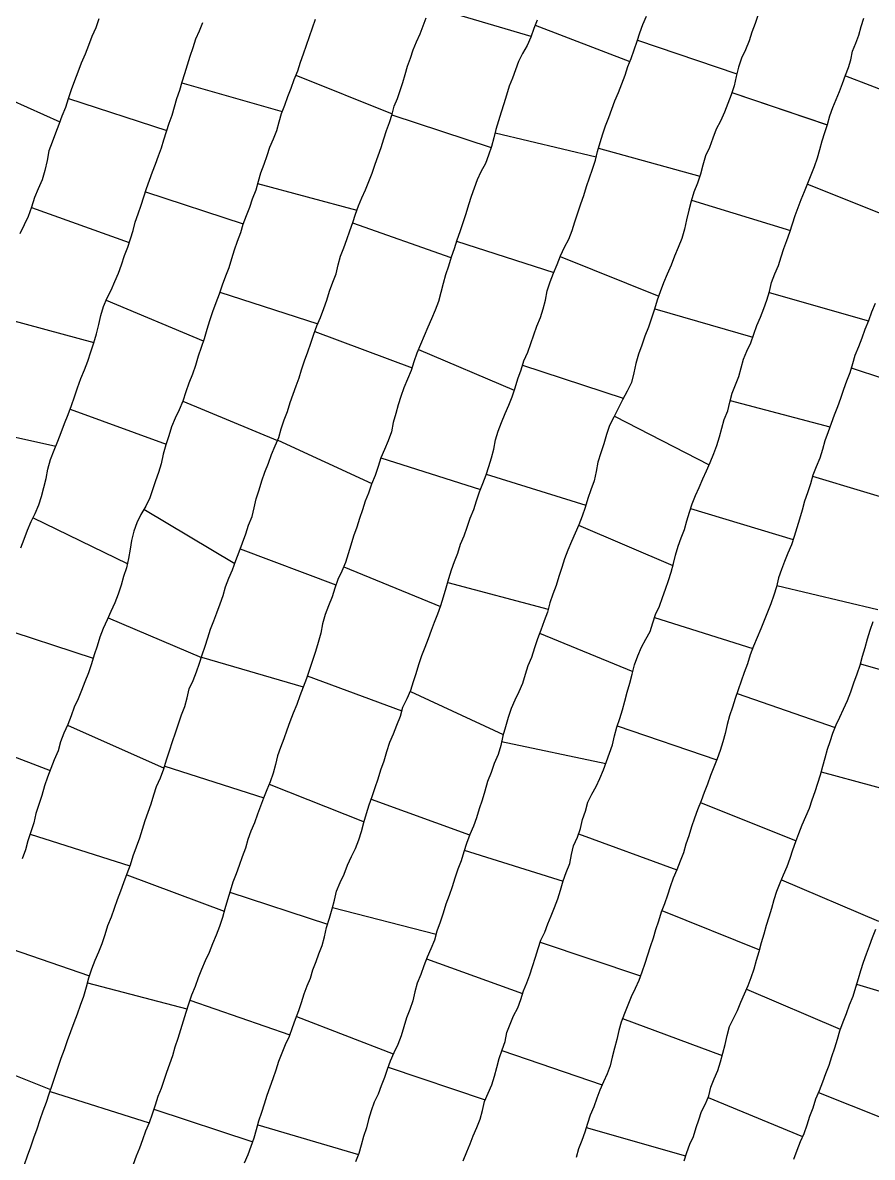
# Model space of a CAD drawing. Extents: x 703186 to 703989, y 1560402 to 1561368.
# Drawn here: x 703825.14 to 703862.04, y 1560532.48 to 1560581.78 of the extents above; entities that cross this region are included whole.
import ezdxf

# ---------------------------------------------------------------- set-up
doc = ezdxf.new("R2010")
doc.units = 0
doc.layers.add('10124_2002_REAL', color=30, linetype='Continuous')
doc.layers.add('AGROCAD PLL', color=7, linetype='Continuous')

msp = doc.modelspace()

# ---------------------------------------------------------------- linework, layer by layer
at = {"layer": '10124_2002_REAL'}
for points in [[(703825.2127, 1560532.1625), (703825.3441, 1560532.5497), (703825.4914, 1560532.9363), (703825.6188, 1560533.3219), (703825.7623, 1560533.7204), (703825.895, 1560534.1162), (703826.0255, 1560534.4984), (703826.1713, 1560534.8746), (703826.2967, 1560535.2425), (703826.4159, 1560535.6187), (703826.5445, 1560536.0108), (703826.6743, 1560536.3891), (703826.8103, 1560536.7789), (703826.9527, 1560537.1691), (703827.0876, 1560537.5587), (703827.2317, 1560537.9512), (703827.3738, 1560538.3322), (703827.5159, 1560538.706), (703827.6495, 1560539.0936), (703827.7924, 1560539.4857), (703827.9108, 1560539.8817), (703828.0154, 1560540.278), (703828.1427, 1560540.67), (703828.2892, 1560541.0451), (703828.4462, 1560541.4122), (703828.5925, 1560541.7708), (703828.7177, 1560542.1547), (703828.8391, 1560542.5541), (703828.9971, 1560542.9257), (703829.1278, 1560543.3025), (703829.2646, 1560543.6812), (703829.3975, 1560544.0541), (703829.5337, 1560544.4184), (703829.6785, 1560544.8037), (703829.8164, 1560545.1922), (703829.9393, 1560545.5827), (703830.079, 1560545.9708), (703830.2268, 1560546.3539), (703830.3446, 1560546.7336), (703830.4552, 1560547.1134), (703830.5894, 1560547.4812), (703830.7216, 1560547.8407), (703830.842, 1560548.223), (703830.9586, 1560548.5893), (703831.1185, 1560548.9626), (703831.2699, 1560549.3556), (703831.3932, 1560549.7422), (703831.5155, 1560550.1455), (703831.6437, 1560550.5404), (703831.7708, 1560550.9218), (703831.9045, 1560551.3073), (703832.0393, 1560551.6974), (703832.1834, 1560552.0624), (703832.286, 1560552.4401), (703832.3779, 1560552.8307), (703832.5395, 1560553.1902), (703832.6873, 1560553.5685), (703832.8247, 1560553.942), (703832.9329, 1560554.3146), (703833.0614, 1560554.6841), (703833.1817, 1560555.052), (703833.299, 1560555.4236), (703833.4387, 1560555.7875), (703833.5779, 1560556.142), (703833.7183, 1560556.5268), (703833.8445, 1560556.8927), (703833.955, 1560557.2597), (703834.096, 1560557.6405), (703834.2499, 1560558.0035), (703834.3918, 1560558.4035), (703834.5401, 1560558.7902), (703834.6846, 1560559.1735), (703834.8318, 1560559.5611), (703834.9532, 1560559.9426), (703835.0998, 1560560.3205), (703835.1956, 1560560.698), (703835.2786, 1560561.0936), (703835.4163, 1560561.4824), (703835.5271, 1560561.8689), (703835.6592, 1560562.2491), (703835.8113, 1560562.6323), (703835.9442, 1560563.0151), (703836.1031, 1560563.3904), (703836.271, 1560563.7566), (703836.365, 1560564.135), (703836.4971, 1560564.515), (703836.6461, 1560564.8768), (703836.758, 1560565.2698), (703836.8834, 1560565.6434), (703837.016, 1560566.0048), (703837.15, 1560566.3514), (703837.2456, 1560566.6976), (703837.3816, 1560567.0904), (703837.5246, 1560567.4742), (703837.6533, 1560567.8541), (703837.7868, 1560568.2377), (703837.9223, 1560568.6002), (703838.068, 1560568.9715), (703838.2182, 1560569.3611), (703838.3532, 1560569.722), (703838.465, 1560570.1169), (703838.6173, 1560570.5024), (703838.7487, 1560570.8683), (703838.8398, 1560571.2584), (703838.9466, 1560571.6343), (703839.0872, 1560571.9895), (703839.22, 1560572.3569), (703839.348, 1560572.7293), (703839.4759, 1560573.0935), (703839.5892, 1560573.4559), (703839.7274, 1560573.8132), (703839.8649, 1560574.1697), (703840.0273, 1560574.5173), (703840.1697, 1560574.8776), (703840.3183, 1560575.2417), (703840.4539, 1560575.6238), (703840.5797, 1560575.9962), (703840.7033, 1560576.3566), (703840.8248, 1560576.7252), (703840.9456, 1560577.0934), (703841.0663, 1560577.4451), (703841.1818, 1560577.7956), (703841.2761, 1560578.144), (703841.4135, 1560578.4842), (703841.5386, 1560578.8277), (703841.6512, 1560579.1842), (703841.7575, 1560579.5221), (703841.8476, 1560579.8865), (703841.9829, 1560580.2351), (703842.1053, 1560580.5913), (703842.2505, 1560580.9447), (703842.3967, 1560581.2861), (703842.533, 1560581.64), (703842.6687, 1560581.9951)], [(703834.7789, 1560532.245), (703834.9304, 1560532.5934), (703835.065, 1560532.9595), (703835.1878, 1560533.3226), (703835.2887, 1560533.6861), (703835.398, 1560534.0569), (703835.5229, 1560534.434), (703835.6443, 1560534.7957), (703835.7639, 1560535.1743), (703835.8897, 1560535.5372), (703836.0137, 1560535.9054), (703836.1447, 1560536.28), (703836.2672, 1560536.6561), (703836.4047, 1560537.0212), (703836.5589, 1560537.381), (703836.728, 1560537.737), (703836.8614, 1560538.1142), (703836.9931, 1560538.4869), (703837.1336, 1560538.8526), (703837.2527, 1560539.21), (703837.3583, 1560539.5885), (703837.4947, 1560539.9335), (703837.637, 1560540.2641), (703837.7474, 1560540.6238), (703837.88, 1560540.9799), (703838.0064, 1560541.3238), (703838.1425, 1560541.6759), (703838.2503, 1560542.0548), (703838.3394, 1560542.4675), (703838.4609, 1560542.8703), (703838.5805, 1560543.2741), (703838.6793, 1560543.6567), (703838.7762, 1560544.0354), (703838.9261, 1560544.4131), (703839.1022, 1560544.7854), (703839.254, 1560545.1761), (703839.4233, 1560545.5482), (703839.5961, 1560545.8979), (703839.7392, 1560546.2703), (703839.8536, 1560546.6411), (703839.9638, 1560547.0301), (703840.0763, 1560547.4115), (703840.1882, 1560547.7873), (703840.3234, 1560548.1599), (703840.4428, 1560548.5406), (703840.5722, 1560548.9212), (703840.6922, 1560549.3207), (703840.836, 1560549.6983), (703840.9569, 1560550.1102), (703841.0836, 1560550.5162), (703841.2432, 1560550.8805), (703841.3928, 1560551.2604), (703841.5469, 1560551.6414), (703841.6571, 1560552.0424), (703841.8347, 1560552.4107), (703842.0029, 1560552.7731), (703842.1167, 1560553.1461), (703842.2304, 1560553.504), (703842.3475, 1560553.8956), (703842.4825, 1560554.2789), (703842.6213, 1560554.6381), (703842.7593, 1560555.0183), (703842.902, 1560555.3868), (703843.0277, 1560555.7329), (703843.1756, 1560556.0881), (703843.3062, 1560556.4598), (703843.4227, 1560556.8373), (703843.5375, 1560557.224), (703843.6425, 1560557.6202), (703843.7605, 1560558.0105), (703843.8973, 1560558.3698), (703844.0384, 1560558.7346), (703844.1592, 1560559.1144), (703844.3086, 1560559.48), (703844.4424, 1560559.8567), (703844.5772, 1560560.2526), (703844.7354, 1560560.6185), (703844.8503, 1560561.0031), (703844.9831, 1560561.3911), (703845.1262, 1560561.7558), (703845.2651, 1560562.1254), (703845.3792, 1560562.4928), (703845.4946, 1560562.8736), (703845.601, 1560563.2419), (703845.6797, 1560563.6491), (703845.7919, 1560564.0317), (703845.937, 1560564.4116), (703846.0885, 1560564.8004), (703846.2532, 1560565.1557), (703846.3941, 1560565.526), (703846.5288, 1560565.9149), (703846.6483, 1560566.3084), (703846.7835, 1560566.6971), (703846.9118, 1560567.0877), (703847.0743, 1560567.4636), (703847.2143, 1560567.8403), (703847.3443, 1560568.2162), (703847.4766, 1560568.5919), (703847.6253, 1560568.9608), (703847.7433, 1560569.3414), (703847.8406, 1560569.7255), (703847.926, 1560570.1274), (703848.0524, 1560570.5214), (703848.1957, 1560570.8962), (703848.3482, 1560571.2752), (703848.5, 1560571.6527), (703848.6776, 1560572.0192), (703848.8573, 1560572.377), (703848.9985, 1560572.7521), (703849.1243, 1560573.1273), (703849.2504, 1560573.511), (703849.3747, 1560573.8992), (703849.5075, 1560574.2739), (703849.6332, 1560574.6523), (703849.7641, 1560575.0302), (703849.889, 1560575.4181), (703850.0167, 1560575.8064), (703850.1115, 1560576.1871), (703850.2162, 1560576.5697), (703850.3338, 1560576.9423), (703850.452, 1560577.2949), (703850.5901, 1560577.6592), (703850.724, 1560578.0124), (703850.8607, 1560578.3831), (703851.0198, 1560578.7499), (703851.1624, 1560579.1195), (703851.2992, 1560579.493), (703851.4263, 1560579.8707), (703851.5641, 1560580.2269), (703851.7016, 1560580.5916), (703851.8249, 1560580.9698), (703851.9488, 1560581.3337), (703852.0761, 1560581.7036), (703852.2276, 1560582.0637)], [(703857.0822, 1560582.1355), (703856.9506, 1560581.7469), (703856.8119, 1560581.367), (703856.6923, 1560580.988), (703856.5389, 1560580.6018), (703856.3636, 1560580.2348), (703856.2276, 1560579.8436), (703856.133, 1560579.4346), (703856.0431, 1560579.034), (703855.9128, 1560578.6477), (703855.7703, 1560578.2711), (703855.6238, 1560577.8842), (703855.4513, 1560577.5044), (703855.2549, 1560577.1468), (703855.1179, 1560576.759), (703854.97, 1560576.3561), (703854.8014, 1560575.9878), (703854.6798, 1560575.5905), (703854.5758, 1560575.1919), (703854.4448, 1560574.8026), (703854.2943, 1560574.4148), (703854.1728, 1560574.0208), (703854.0672, 1560573.629), (703853.9773, 1560573.2068), (703853.8863, 1560572.8036), (703853.7671, 1560572.3959), (703853.6067, 1560572.0086), (703853.4505, 1560571.6381), (703853.3107, 1560571.2361), (703853.1356, 1560570.8528), (703852.9744, 1560570.478), (703852.8322, 1560570.0827), (703852.6966, 1560569.7167), (703852.5851, 1560569.3325), (703852.4505, 1560568.933), (703852.3157, 1560568.5466), (703852.1588, 1560568.1638), (703852.0241, 1560567.7693), (703851.892, 1560567.3738), (703851.7725, 1560566.9761), (703851.6788, 1560566.5673), (703851.579, 1560566.1473), (703851.3966, 1560565.7619), (703851.1882, 1560565.3903), (703851.0081, 1560565.0077), (703850.8158, 1560564.6347), (703850.6239, 1560564.2699), (703850.497, 1560563.8777), (703850.3797, 1560563.4798), (703850.2426, 1560563.0875), (703850.125, 1560562.6802), (703850.0436, 1560562.2813), (703849.9601, 1560561.8709), (703849.8105, 1560561.4787), (703849.6787, 1560561.1066), (703849.562, 1560560.7053), (703849.4323, 1560560.3408), (703849.2913, 1560559.9622), (703849.136, 1560559.6009), (703848.9716, 1560559.2358), (703848.8176, 1560558.8583), (703848.6755, 1560558.4828), (703848.5544, 1560558.0985), (703848.4259, 1560557.7193), (703848.3155, 1560557.3282), (703848.1659, 1560556.9467), (703848.0397, 1560556.5699), (703847.9368, 1560556.1716), (703847.7827, 1560555.784), (703847.6505, 1560555.3896), (703847.4958, 1560555.0122), (703847.3712, 1560554.61), (703847.2421, 1560554.2017), (703847.085, 1560553.8346), (703846.9636, 1560553.4511), (703846.8467, 1560553.0646), (703846.6852, 1560552.7091), (703846.5181, 1560552.3467), (703846.352, 1560551.9782), (703846.224, 1560551.5864), (703846.1049, 1560551.1843), (703845.9924, 1560550.7867), (703845.9063, 1560550.3758), (703845.7849, 1560549.9797), (703845.6207, 1560549.5904), (703845.4852, 1560549.2012), (703845.3336, 1560548.8054), (703845.2181, 1560548.3845), (703845.0918, 1560547.9995), (703844.9594, 1560547.6238), (703844.8429, 1560547.2349), (703844.7203, 1560546.8667), (703844.555, 1560546.4994), (703844.4125, 1560546.1201), (703844.2969, 1560545.7514), (703844.1856, 1560545.3663), (703844.0401, 1560544.9978), (703843.9058, 1560544.6057), (703843.787, 1560544.2245), (703843.6667, 1560543.8516), (703843.523, 1560543.4749), (703843.4087, 1560543.0876), (703843.2686, 1560542.7024), (703843.1291, 1560542.3096), (703843.026, 1560541.9134), (703842.867, 1560541.5405), (703842.7013, 1560541.1762), (703842.5659, 1560540.7996), (703842.4272, 1560540.4222), (703842.2743, 1560540.049), (703842.1731, 1560539.6619), (703842.0784, 1560539.2727), (703841.9548, 1560538.903), (703841.8051, 1560538.5356), (703841.6918, 1560538.143), (703841.5711, 1560537.7629), (703841.4261, 1560537.3831), (703841.2535, 1560537.0243), (703841.0991, 1560536.6589), (703840.9744, 1560536.2883), (703840.8531, 1560535.9398), (703840.7108, 1560535.5862), (703840.5828, 1560535.2279), (703840.4105, 1560534.8771), (703840.279, 1560534.5028), (703840.1576, 1560534.1227), (703840.0727, 1560533.7577), (703839.9466, 1560533.3806), (703839.8464, 1560533.0017), (703839.7336, 1560532.6444), (703839.6004, 1560532.289)], [(703828.4514, 1560581.9387), (703828.311, 1560581.5601), (703828.1478, 1560581.1701), (703828.0014, 1560580.7799), (703827.8487, 1560580.4021), (703827.6867, 1560580.0237), (703827.54, 1560579.631), (703827.3894, 1560579.2472), (703827.2478, 1560578.8593), (703827.1215, 1560578.4696), (703826.9955, 1560578.0853), (703826.846, 1560577.7144), (703826.7124, 1560577.3524), (703826.5603, 1560576.9789), (703826.4195, 1560576.5912), (703826.2763, 1560576.2113), (703826.1967, 1560575.7826), (703826.096, 1560575.3601), (703825.9859, 1560574.9486), (703825.819, 1560574.5588), (703825.658, 1560574.177), (703825.5232, 1560573.7562), (703825.3782, 1560573.3537), (703825.2028, 1560572.9872), (703825.0135, 1560572.607)], [(703825.0543, 1560558.9568), (703825.2011, 1560559.3379), (703825.353, 1560559.7283), (703825.5157, 1560560.1004), (703825.6895, 1560560.4569), (703825.8454, 1560560.8237), (703825.9595, 1560561.1916), (703826.0607, 1560561.5813), (703826.1597, 1560561.9682), (703826.2274, 1560562.3785), (703826.3465, 1560562.7976), (703826.5008, 1560563.21), (703826.6648, 1560563.5954), (703826.8166, 1560563.976), (703826.9569, 1560564.3657), (703827.1193, 1560564.7526), (703827.2603, 1560565.1398), (703827.3945, 1560565.5156), (703827.5265, 1560565.9145), (703827.6701, 1560566.3171), (703827.8291, 1560566.6915), (703827.9735, 1560567.0754), (703828.0945, 1560567.4791), (703828.2296, 1560567.8685), (703828.3505, 1560568.2589), (703828.4466, 1560568.6612), (703828.5399, 1560569.0534), (703828.6558, 1560569.4498), (703828.8119, 1560569.8205), (703828.9872, 1560570.1615), (703829.1414, 1560570.527), (703829.2952, 1560570.8962), (703829.4369, 1560571.2611), (703829.568, 1560571.6558), (703829.7046, 1560572.0241), (703829.8228, 1560572.3792), (703829.9408, 1560572.7535), (703830.032, 1560573.1145), (703830.1564, 1560573.4682), (703830.2833, 1560573.8452), (703830.4037, 1560574.2053), (703830.5233, 1560574.5702), (703830.6436, 1560574.9395), (703830.776, 1560575.2896), (703830.908, 1560575.6343), (703831.0419, 1560575.9933), (703831.1648, 1560576.3461), (703831.276, 1560576.6918), (703831.3816, 1560577.0446), (703831.4961, 1560577.4147), (703831.6282, 1560577.7587), (703831.7338, 1560578.1251), (703831.8326, 1560578.486), (703831.9621, 1560578.844), (703832.0673, 1560579.2106), (703832.1803, 1560579.5757), (703832.3026, 1560579.9418), (703832.4175, 1560580.3204), (703832.5512, 1560580.6938), (703832.6673, 1560581.0686), (703832.8155, 1560581.4301), (703832.9674, 1560581.7916)], [(703837.8491, 1560581.9106), (703837.7105, 1560581.5354), (703837.5861, 1560581.1566), (703837.4491, 1560580.7801), (703837.3223, 1560580.4126), (703837.1935, 1560580.0405), (703837.0688, 1560579.6736), (703836.9177, 1560579.298), (703836.7881, 1560578.9245), (703836.644, 1560578.553), (703836.5049, 1560578.1807), (703836.3661, 1560577.8139), (703836.2656, 1560577.4515), (703836.1668, 1560577.0782), (703836.016, 1560576.7201), (703835.8658, 1560576.3544), (703835.7422, 1560575.9866), (703835.6113, 1560575.617), (703835.4697, 1560575.2391), (703835.3661, 1560574.8786), (703835.2628, 1560574.495), (703835.1114, 1560574.1155), (703834.985, 1560573.745), (703834.845, 1560573.3785), (703834.7058, 1560573.0122), (703834.594, 1560572.6505), (703834.4618, 1560572.2733), (703834.3277, 1560571.8967), (703834.2143, 1560571.5182), (703834.0908, 1560571.1298), (703833.9459, 1560570.7606), (703833.7978, 1560570.3701), (703833.6749, 1560569.9883), (703833.5357, 1560569.5989), (703833.3887, 1560569.2119), (703833.2475, 1560568.8191), (703833.1322, 1560568.442), (703833.0158, 1560568.0473), (703832.8933, 1560567.6682), (703832.7683, 1560567.2826), (703832.6496, 1560566.8888), (703832.5135, 1560566.501), (703832.3599, 1560566.1181), (703832.2276, 1560565.7354), (703832.1008, 1560565.3391), (703831.9436, 1560564.9615), (703831.7641, 1560564.5927), (703831.6065, 1560564.2131), (703831.4815, 1560563.8297), (703831.3557, 1560563.4374), (703831.2473, 1560563.033), (703831.1595, 1560562.6105), (703831.0351, 1560562.2298), (703830.9016, 1560561.8669), (703830.7827, 1560561.4735), (703830.6647, 1560561.1277), (703830.485, 1560560.7737), (703830.2655, 1560560.4066), (703830.0934, 1560560.0459), (703829.9688, 1560559.6833), (703829.8733, 1560559.2799), (703829.8081, 1560558.9016), (703829.7375, 1560558.4946), (703829.6426, 1560558.0956), (703829.5243, 1560557.7082), (703829.4132, 1560557.3327), (703829.2802, 1560556.9423), (703829.1484, 1560556.5654), (703828.9631, 1560556.1982), (703828.8045, 1560555.8252), (703828.6409, 1560555.4571), (703828.4947, 1560555.0822), (703828.3721, 1560554.6902), (703828.2489, 1560554.3095), (703828.125, 1560553.9162), (703827.9927, 1560553.5238), (703827.8456, 1560553.1421), (703827.6947, 1560552.7566), (703827.5469, 1560552.3932), (703827.3812, 1560552.031), (703827.2467, 1560551.6609), (703827.0988, 1560551.2857), (703826.9279, 1560550.9009), (703826.7882, 1560550.5323), (703826.68, 1560550.1353), (703826.5133, 1560549.7531), (703826.3636, 1560549.3706), (703826.2172, 1560549.0013), (703826.0924, 1560548.6122), (703825.974, 1560548.2056), (703825.8407, 1560547.8107), (703825.7174, 1560547.4162), (703825.6258, 1560547.0167), (703825.4974, 1560546.6197), (703825.3708, 1560546.224), (703825.2562, 1560545.8321), (703825.1147, 1560545.4469)], [(703847.4792, 1560581.8889), (703847.3392, 1560581.5231), (703847.2033, 1560581.148), (703847.0489, 1560580.7894), (703846.8487, 1560580.4445), (703846.6777, 1560580.0934), (703846.5418, 1560579.7331), (703846.4118, 1560579.3715), (703846.2701, 1560579.0133), (703846.1498, 1560578.6319), (703846.0314, 1560578.2574), (703845.9232, 1560577.8833), (703845.8005, 1560577.5112), (703845.6966, 1560577.1386), (703845.6091, 1560576.7694), (703845.5019, 1560576.3961), (703845.3776, 1560576.0203), (703845.2337, 1560575.6522), (703845.0384, 1560575.2979), (703844.8807, 1560574.9519), (703844.754, 1560574.5922), (703844.6174, 1560574.2256), (703844.4959, 1560573.8584), (703844.3937, 1560573.4727), (703844.2604, 1560573.0772), (703844.1271, 1560572.6869), (703843.9966, 1560572.3232), (703843.8761, 1560571.9483), (703843.7425, 1560571.5861), (703843.6272, 1560571.2013), (703843.5036, 1560570.8231), (703843.398, 1560570.4517), (703843.3074, 1560570.055), (703843.1991, 1560569.6592), (703843.0574, 1560569.2909), (703842.8943, 1560568.9165), (703842.7341, 1560568.5421), (703842.5792, 1560568.1732), (703842.4234, 1560567.799), (703842.2591, 1560567.4139), (703842.1317, 1560567.0411), (703842.009, 1560566.6587), (703841.8492, 1560566.2882), (703841.7005, 1560565.9141), (703841.5635, 1560565.542), (703841.4503, 1560565.1727), (703841.3407, 1560564.7934), (703841.2354, 1560564.4063), (703841.1537, 1560563.9984), (703841.0066, 1560563.61), (703840.8509, 1560563.2365), (703840.6958, 1560562.8725), (703840.5749, 1560562.4916), (703840.4426, 1560562.1092), (703840.2914, 1560561.7239), (703840.1602, 1560561.3415), (703840.021, 1560560.9817), (703839.8931, 1560560.615), (703839.7725, 1560560.2311), (703839.6495, 1560559.8518), (703839.5119, 1560559.4625), (703839.3857, 1560559.0793), (703839.2803, 1560558.6953), (703839.1565, 1560558.3154), (703839.005, 1560557.9443), (703838.8281, 1560557.582), (703838.6984, 1560557.2107), (703838.5743, 1560556.8299), (703838.425, 1560556.4405), (703838.2787, 1560556.063), (703838.1637, 1560555.6582), (703838.0882, 1560555.2497), (703837.9768, 1560554.8525), (703837.86, 1560554.4514), (703837.7306, 1560554.0585), (703837.6032, 1560553.6752), (703837.4597, 1560553.2886), (703837.3214, 1560552.9049), (703837.1716, 1560552.5234), (703837.0479, 1560552.1566), (703836.8937, 1560551.7826), (703836.7404, 1560551.4061), (703836.606, 1560551.043), (703836.4874, 1560550.6672), (703836.3427, 1560550.2908), (703836.2117, 1560549.9238), (703836.1167, 1560549.5408), (703836.017, 1560549.1623), (703835.8823, 1560548.7983), (703835.7416, 1560548.443), (703835.6033, 1560548.0831), (703835.4639, 1560547.7342), (703835.3334, 1560547.3813), (703835.2018, 1560547.0163), (703835.0462, 1560546.648), (703834.9234, 1560546.2888), (703834.8147, 1560545.9173), (703834.6707, 1560545.5408), (703834.5461, 1560545.159), (703834.4182, 1560544.7969), (703834.2674, 1560544.4264), (703834.1563, 1560544.0464), (703834.0318, 1560543.6649), (703833.9173, 1560543.2812), (703833.8134, 1560542.8939), (703833.6918, 1560542.5086), (703833.5475, 1560542.1303), (703833.3849, 1560541.7523), (703833.2348, 1560541.3776), (703833.062, 1560541.0105), (703832.9017, 1560540.6421), (703832.7627, 1560540.2711), (703832.628, 1560539.8942), (703832.4775, 1560539.5207), (703832.3446, 1560539.1391), (703832.2243, 1560538.7662), (703832.1033, 1560538.3916), (703831.9925, 1560538.0148), (703831.8761, 1560537.6445), (703831.7535, 1560537.2646), (703831.6431, 1560536.8883), (703831.5209, 1560536.5245), (703831.3899, 1560536.1659), (703831.2721, 1560535.8204), (703831.1533, 1560535.4662), (703831.0086, 1560535.1166), (703830.8943, 1560534.744), (703830.7684, 1560534.3591), (703830.6324, 1560533.9826), (703830.4745, 1560533.6118), (703830.3414, 1560533.2414), (703830.2067, 1560532.8791), (703830.0728, 1560532.523), (703829.9342, 1560532.1713)], [(703844.2707, 1560532.332), (703844.4293, 1560532.7102), (703844.5763, 1560533.0686), (703844.7057, 1560533.4143), (703844.8684, 1560533.7777), (703845.007, 1560534.1387), (703845.1046, 1560534.5158), (703845.2026, 1560534.9044), (703845.3565, 1560535.2689), (703845.5086, 1560535.6295), (703845.6357, 1560536.0021), (703845.7259, 1560536.3774), (703845.8273, 1560536.7656), (703845.9581, 1560537.1442), (703846.0925, 1560537.5106), (703846.1702, 1560537.9035), (703846.3048, 1560538.2634), (703846.4608, 1560538.6235), (703846.6464, 1560538.9735), (703846.7755, 1560539.3353), (703846.8865, 1560539.7095), (703847.039, 1560540.0575), (703847.1646, 1560540.4069), (703847.2836, 1560540.7758), (703847.4114, 1560541.1739), (703847.5292, 1560541.5513), (703847.6502, 1560541.9118), (703847.8148, 1560542.2669), (703847.9408, 1560542.6234), (703848.0879, 1560542.9664), (703848.2303, 1560543.3383), (703848.3753, 1560543.7026), (703848.4989, 1560544.0798), (703848.6187, 1560544.4889), (703848.7482, 1560544.8582), (703848.8988, 1560545.2422), (703848.9791, 1560545.6287), (703849.066, 1560546.0165), (703849.2302, 1560546.3891), (703849.365, 1560546.7582), (703849.4506, 1560547.1496), (703849.5786, 1560547.522), (703849.6812, 1560547.9046), (703849.8614, 1560548.2589), (703850.0492, 1560548.5924), (703850.2092, 1560548.9393), (703850.3667, 1560549.3108), (703850.4996, 1560549.6752), (703850.6331, 1560550.0387), (703850.7531, 1560550.4026), (703850.847, 1560550.7901), (703850.9443, 1560551.1747), (703851.0692, 1560551.541), (703851.1856, 1560551.92), (703851.2911, 1560552.2992), (703851.3956, 1560552.6825), (703851.5026, 1560553.0802), (703851.6145, 1560553.4759), (703851.7083, 1560553.8748), (703851.8619, 1560554.2637), (703852.0111, 1560554.6389), (703852.199, 1560554.9867), (703852.3928, 1560555.3252), (703852.5104, 1560555.6978), (703852.6272, 1560556.0687), (703852.7933, 1560556.4282), (703852.9343, 1560556.7954), (703853.057, 1560557.1675), (703853.1813, 1560557.5357), (703853.3017, 1560557.8969), (703853.4024, 1560558.2724), (703853.4923, 1560558.6482), (703853.6076, 1560559.0283), (703853.7346, 1560559.3954), (703853.8801, 1560559.7572), (703853.9802, 1560560.1333), (703854.0989, 1560560.5028), (703854.2117, 1560560.8755), (703854.3602, 1560561.2327), (703854.5132, 1560561.582), (703854.6806, 1560561.9611), (703854.8446, 1560562.3042), (703854.9951, 1560562.6738), (703855.1538, 1560563.0595), (703855.2933, 1560563.4132), (703855.3972, 1560563.7874), (703855.5076, 1560564.1597), (703855.6129, 1560564.533), (703855.7597, 1560564.9178), (703855.8482, 1560565.2919), (703855.9497, 1560565.6788), (703856.1001, 1560566.0383), (703856.2406, 1560566.4032), (703856.3478, 1560566.7745), (703856.4429, 1560567.1541), (703856.5929, 1560567.508), (703856.7695, 1560567.8712), (703856.8909, 1560568.2489), (703857.021, 1560568.6131), (703857.1783, 1560568.9769), (703857.3311, 1560569.3542), (703857.4615, 1560569.7214), (703857.5693, 1560570.1028), (703857.6657, 1560570.4883), (703857.8114, 1560570.8593), (703857.9611, 1560571.228), (703858.0761, 1560571.6043), (703858.1972, 1560571.9614), (703858.3316, 1560572.3142), (703858.4627, 1560572.6697), (703858.5761, 1560573.0349), (703858.6956, 1560573.4005), (703858.8167, 1560573.7515), (703858.9518, 1560574.0923), (703859.0965, 1560574.4421), (703859.2437, 1560574.81), (703859.3899, 1560575.1641), (703859.5274, 1560575.5239), (703859.6631, 1560575.8979), (703859.7652, 1560576.2675), (703859.8689, 1560576.6428), (703859.9733, 1560577.0098), (703860.0907, 1560577.3587), (703860.1916, 1560577.7312), (703860.3183, 1560578.0883), (703860.4702, 1560578.4366), (703860.6141, 1560578.7848), (703860.7419, 1560579.1404), (703860.877, 1560579.4906), (703861.0113, 1560579.8344), (703861.1075, 1560580.1699), (703861.1867, 1560580.5325), (703861.3308, 1560580.8856), (703861.456, 1560581.2396), (703861.559, 1560581.6096), (703861.6776, 1560581.9721)], [(703862.1608, 1560569.5733), (703862.0069, 1560569.2003), (703861.875, 1560568.8262), (703861.7181, 1560568.4524), (703861.5917, 1560568.0695), (703861.4357, 1560567.6963), (703861.2861, 1560567.323), (703861.186, 1560566.952), (703861.0594, 1560566.5696), (703860.9222, 1560566.1952), (703860.7841, 1560565.8373), (703860.6646, 1560565.4551), (703860.5214, 1560565.0891), (703860.387, 1560564.7268), (703860.2509, 1560564.3579), (703860.1165, 1560563.9937), (703859.9802, 1560563.6099), (703859.8767, 1560563.2357), (703859.7654, 1560562.849), (703859.6027, 1560562.4775), (703859.4628, 1560562.1165), (703859.3491, 1560561.7396), (703859.222, 1560561.3534), (703859.1018, 1560560.9831), (703858.9999, 1560560.5932), (703858.8811, 1560560.2085), (703858.7601, 1560559.8305), (703858.648, 1560559.4534), (703858.5234, 1560559.0862), (703858.3707, 1560558.7314), (703858.2286, 1560558.3708), (703858.0941, 1560558.0182), (703857.9647, 1560557.6491), (703857.8752, 1560557.2714), (703857.7667, 1560556.9017), (703857.6351, 1560556.5302), (703857.4917, 1560556.1683), (703857.342, 1560555.8026), (703857.1965, 1560555.4354), (703857.0451, 1560555.0635), (703856.8848, 1560554.6865), (703856.7396, 1560554.3089), (703856.6122, 1560553.9211), (703856.4707, 1560553.5441), (703856.3498, 1560553.1634), (703856.2201, 1560552.7847), (703856.0906, 1560552.4108), (703855.9653, 1560552.0351), (703855.8415, 1560551.6628), (703855.7363, 1560551.2837), (703855.6452, 1560550.8986), (703855.5507, 1560550.5234), (703855.4299, 1560550.1541), (703855.3042, 1560549.7923), (703855.1513, 1560549.4285), (703855.0089, 1560549.0633), (703854.8824, 1560548.6898), (703854.7413, 1560548.3242), (703854.6041, 1560547.9623), (703854.451, 1560547.5816), (703854.3162, 1560547.2089), (703854.1847, 1560546.8423), (703854.0749, 1560546.4475), (703853.9482, 1560546.0792), (703853.8464, 1560545.7034), (703853.6947, 1560545.3397), (703853.5529, 1560544.9713), (703853.395, 1560544.6133), (703853.2666, 1560544.2358), (703853.1412, 1560543.8642), (703853.0186, 1560543.4942), (703852.8712, 1560543.1284), (703852.7596, 1560542.7422), (703852.6282, 1560542.3659), (703852.5179, 1560541.9952), (703852.3899, 1560541.6184), (703852.2703, 1560541.255), (703852.1536, 1560540.9011), (703852.0358, 1560540.5188), (703851.9049, 1560540.1575), (703851.74, 1560539.8135), (703851.5664, 1560539.4529), (703851.4292, 1560539.0863), (703851.2769, 1560538.728), (703851.1373, 1560538.3519), (703851.0287, 1560537.9848), (703850.9409, 1560537.5972), (703850.8497, 1560537.2202), (703850.746, 1560536.8295), (703850.648, 1560536.4493), (703850.5251, 1560536.1024), (703850.3636, 1560535.7529), (703850.2078, 1560535.3971), (703850.0752, 1560535.0416), (703849.9387, 1560534.676), (703849.7898, 1560534.3144), (703849.6644, 1560533.9431), (703849.558, 1560533.5704), (703849.4205, 1560533.2021), (703849.2865, 1560532.8462), (703849.1762, 1560532.4709)], [(703853.8636, 1560532.3271), (703853.9777, 1560532.682), (703854.1123, 1560533.0527), (703854.2674, 1560533.3867), (703854.3926, 1560533.7686), (703854.504, 1560534.1107), (703854.6223, 1560534.467), (703854.7994, 1560534.8051), (703854.9413, 1560535.1483), (703855.0252, 1560535.5247), (703855.1691, 1560535.8882), (703855.3328, 1560536.2495), (703855.4409, 1560536.6237), (703855.5463, 1560536.9984), (703855.6438, 1560537.3848), (703855.7339, 1560537.7726), (703855.8426, 1560538.1566), (703856.0105, 1560538.512), (703856.181, 1560538.8591), (703856.3365, 1560539.2166), (703856.4952, 1560539.5787), (703856.6489, 1560539.9396), (703856.784, 1560540.2948), (703856.9117, 1560540.6739), (703857.0171, 1560541.0498), (703857.1221, 1560541.4236), (703857.2236, 1560541.8108), (703857.3421, 1560542.1887), (703857.4493, 1560542.5625), (703857.5542, 1560542.9341), (703857.6711, 1560543.2984), (703857.7708, 1560543.6794), (703857.889, 1560544.0476), (703858.0333, 1560544.4001), (703858.185, 1560544.7561), (703858.3393, 1560545.1141), (703858.4726, 1560545.4738), (703858.5935, 1560545.835), (703858.7236, 1560546.1955), (703858.8535, 1560546.5543), (703858.9889, 1560546.9206), (703859.1521, 1560547.2841), (703859.307, 1560547.6448), (703859.4333, 1560548.0124), (703859.5578, 1560548.3758), (703859.6796, 1560548.7345), (703859.7885, 1560549.1012), (703859.8883, 1560549.4675), (703859.9918, 1560549.8303), (703860.0935, 1560550.2062), (703860.2126, 1560550.5467), (703860.3249, 1560550.9024), (703860.4751, 1560551.2626), (703860.6333, 1560551.598), (703860.7887, 1560551.9551), (703860.9572, 1560552.3262), (703861.1075, 1560552.6995), (703861.2418, 1560553.0971), (703861.3857, 1560553.4803), (703861.5081, 1560553.858), (703861.6206, 1560554.2485), (703861.7282, 1560554.6273), (703861.8336, 1560555.0088), (703861.943, 1560555.3866), (703862.0751, 1560555.7599)], [(703862.1723, 1560542.3738), (703862.0352, 1560542.015), (703861.9047, 1560541.6558), (703861.7716, 1560541.3018), (703861.6466, 1560540.939), (703861.5315, 1560540.5858), (703861.4267, 1560540.2266), (703861.3128, 1560539.8504), (703861.1998, 1560539.4691), (703861.0325, 1560539.0902), (703860.898, 1560538.7066), (703860.7546, 1560538.3465), (703860.6158, 1560537.9643), (703860.5157, 1560537.5934), (703860.3926, 1560537.2181), (703860.269, 1560536.8415), (703860.1582, 1560536.4732), (703860.0085, 1560536.0987), (703859.8764, 1560535.7366), (703859.7286, 1560535.3736), (703859.5788, 1560534.9979), (703859.451, 1560534.62), (703859.3138, 1560534.248), (703859.1972, 1560533.8705), (703859.0662, 1560533.5001), (703858.9028, 1560533.1453), (703858.7639, 1560532.7704), (703858.6244, 1560532.3896)]]:
    msp.add_lwpolyline(points, dxfattribs=at)
at = {"layer": 'AGROCAD PLL', "color": 1, "true_color": 0xff0000}
for points in [[(703842.8343, 1560582.4862), (703847.2165, 1560581.1844)], [(703851.8418, 1560581.0196), (703856.1596, 1560579.5495)], [(703822.4877, 1560579.3757), (703826.753, 1560577.4624)], [(703822.4877, 1560579.3757), (703826.753, 1560577.4624)], [(703850.1474, 1560576.3183), (703854.5495, 1560575.1136)], [(703848.4838, 1560571.6123), (703852.7616, 1560569.8921)], [(703828.7725, 1560569.7269), (703832.9853, 1560567.9529)], [(703846.8487, 1560566.8955), (703851.226, 1560565.4577)], [(703850.8413, 1560564.6841), (703854.9509, 1560562.5653)], [(703859.449, 1560562.0708), (703863.8789, 1560560.7344)], [(703830.4072, 1560560.6435), (703834.3501, 1560558.2859)], [(703854.1494, 1560560.6698), (703858.6033, 1560559.3218)], [(703823.859, 1560555.5835), (703828.2038, 1560554.1664)], [(703832.9024, 1560554.2096), (703837.3284, 1560552.9243)], [(703827.0822, 1560551.2482), (703831.2791, 1560549.3843)], [(703850.9595, 1560551.2193), (703855.2842, 1560549.7447)], [(703845.9409, 1560550.5408), (703850.4692, 1560549.5919)], [(703859.8225, 1560549.2261), (703864.306, 1560548.0045)], [(703858.0926, 1560544.5393), (703862.3108, 1560542.7418)], [(703858.0926, 1560544.5393), (703862.311, 1560542.7417)], [(703838.5966, 1560543.3363), (703843.0941, 1560542.1749)], [(703852.8984, 1560543.1958), (703857.1388, 1560541.4871)], [(703847.6214, 1560541.826), (703851.9794, 1560540.3633)], [(703832.4038, 1560539.3092), (703836.7488, 1560537.7959)], [(703851.1934, 1560538.503), (703855.518, 1560536.8978)], [(703845.9516, 1560537.1255), (703850.3059, 1560535.6211)], [(703859.698, 1560535.2968), (703863.9538, 1560533.6)], [(703835.349, 1560533.8906), (703839.718, 1560532.6028)]]:
    msp.add_lwpolyline(points, dxfattribs=at)
at = {"layer": 'AGROCAD PLL', "color": 5, "true_color": 0x0000ff}
for points in [[(703847.3928, 1560581.6633), (703851.5102, 1560580.0875)], [(703855.9448, 1560578.7425), (703860.0863, 1560577.3456)], [(703855.9448, 1560578.7425), (703860.0871, 1560577.3453)], [(703843.9851, 1560572.2873), (703848.2091, 1560570.9296)], [(703852.5895, 1560569.3478), (703856.847, 1560568.1122)], [(703861.1279, 1560566.7765), (703865.3336, 1560565.3841)], [(703827.2043, 1560564.986), (703831.3663, 1560563.4704)], [(703834.5871, 1560558.9148), (703838.746, 1560557.347)], [(703828.8459, 1560555.9225), (703832.8993, 1560554.199)], [(703847.5927, 1560555.2487), (703851.6411, 1560553.5892)], [(703837.5013, 1560553.4007), (703841.6112, 1560551.8752)], [(703841.9804, 1560552.7246), (703846.0114, 1560550.8537)], [(703835.8395, 1560548.6903), (703839.9709, 1560547.0542)], [(703842.6746, 1560541.1019), (703846.8538, 1560539.5993)], [(703856.5805, 1560539.7789), (703860.646, 1560538.0475)], [(703861.3603, 1560540.0073), (703865.6018, 1560538.7231)], [(703854.9147, 1560535.0839), (703859.0149, 1560533.3886)]]:
    msp.add_lwpolyline(points, dxfattribs=at)
at = {"layer": 'AGROCAD PLL', "color": 3, "true_color": 0x00ff00}
for points in [[(703832.0533, 1560579.1619), (703836.4038, 1560577.9134)], [(703836.9983, 1560579.4983), (703841.1866, 1560577.8134)], [(703860.8703, 1560579.4732), (703865.1028, 1560577.8404)], [(703827.1241, 1560578.4777), (703831.3966, 1560577.093)], [(703841.1751, 1560577.7754), (703845.488, 1560576.3542)], [(703845.6606, 1560576.9869), (703850.0515, 1560575.9462)], [(703835.3412, 1560574.7861), (703839.6544, 1560573.6246)], [(703859.2232, 1560574.7587), (703863.3904, 1560573.0914)], [(703830.4743, 1560574.4208), (703834.7131, 1560573.0315)], [(703825.5222, 1560573.7534), (703829.7708, 1560572.2229)], [(703854.1886, 1560574.072), (703858.4866, 1560572.7466)], [(703839.4706, 1560573.0784), (703843.7399, 1560571.5791)], [(703839.4706, 1560573.0784), (703843.7403, 1560571.5789)], [(703833.7, 1560570.0662), (703837.9595, 1560568.695)], [(703857.5544, 1560570.0502), (703861.8759, 1560568.8288)], [(703857.5544, 1560570.0502), (703861.8761, 1560568.8287)], [(703823.884, 1560569.0507), (703828.2351, 1560567.8861)], [(703837.8324, 1560568.3597), (703842.0491, 1560566.7835)], [(703842.3295, 1560567.579), (703846.4903, 1560565.8038)], [(703832.0978, 1560565.3319), (703836.2086, 1560563.6205)], [(703855.8647, 1560565.3548), (703860.1991, 1560564.2177)], [(703822.2067, 1560564.3531), (703826.5732, 1560563.3801)], [(703836.2146, 1560563.6336), (703840.3049, 1560561.7582)], [(703840.6932, 1560562.8644), (703845.0221, 1560561.4904)], [(703845.2753, 1560562.1582), (703849.5944, 1560560.8169)], [(703825.5968, 1560560.2667), (703829.6849, 1560558.2736)], [(703849.2848, 1560559.9471), (703853.3795, 1560558.187)], [(703839.0822, 1560558.1334), (703843.2906, 1560556.4153)], [(703843.5979, 1560557.4519), (703847.9683, 1560556.2937)], [(703857.8881, 1560557.3259), (703862.2751, 1560556.2863)], [(703852.5831, 1560555.9285), (703856.8462, 1560554.586)], [(703861.5255, 1560553.9183), (703865.8575, 1560552.6703)], [(703856.1681, 1560552.6346), (703860.4315, 1560551.158)], [(703822.1399, 1560550.8914), (703826.3285, 1560549.2821)], [(703831.3085, 1560549.4768), (703835.6115, 1560548.1044)], [(703840.2772, 1560548.0326), (703844.5487, 1560546.4827)], [(703854.579, 1560547.8999), (703858.7355, 1560546.2284)], [(703825.4669, 1560546.5245), (703829.7975, 1560545.139)], [(703849.2817, 1560546.5301), (703853.5525, 1560544.9703)], [(703849.2817, 1560546.5301), (703853.5525, 1560544.9703)], [(703844.3178, 1560545.8179), (703848.6135, 1560544.4711)], [(703829.6616, 1560544.7588), (703833.8876, 1560543.1707)], [(703834.1385, 1560543.9919), (703838.3815, 1560542.6072)], [(703823.7833, 1560541.8193), (703828.0411, 1560540.357)], [(703827.9583, 1560540.0618), (703832.2747, 1560538.9225)], [(703837.0343, 1560538.594), (703841.2349, 1560536.9802)], [(703822.1284, 1560537.1068), (703826.3535, 1560535.4216)], [(703841.0106, 1560536.396), (703845.2326, 1560534.9754)], [(703826.3267, 1560535.3372), (703830.6293, 1560533.9739)], [(703826.3267, 1560535.3372), (703830.6288, 1560533.9741)], [(703830.8353, 1560534.5635), (703835.1321, 1560533.158)], [(703849.615, 1560533.7702), (703853.9314, 1560532.538)]]:
    msp.add_lwpolyline(points, dxfattribs=at)

doc.saveas('drawing.dxf')
